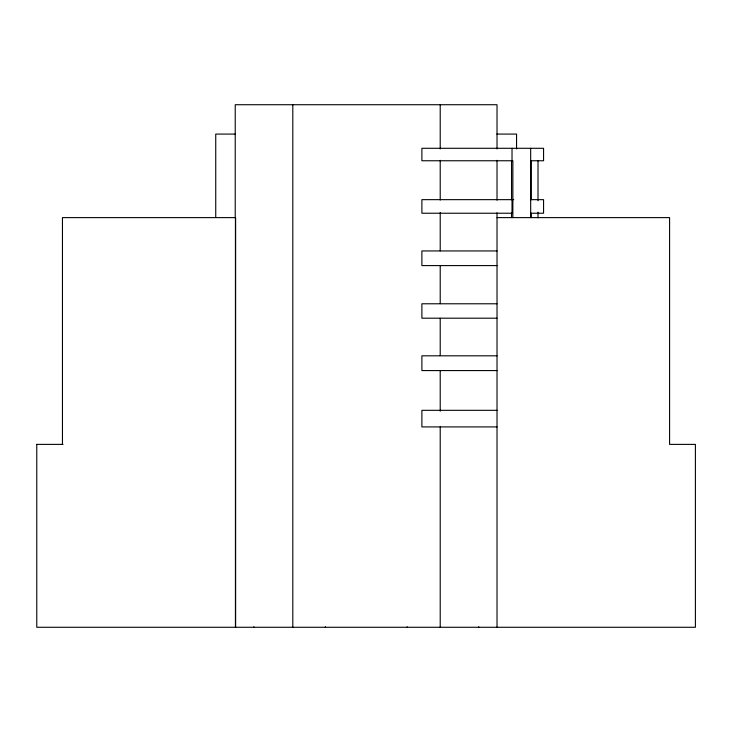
<?xml version="1.0" encoding="UTF-8"?>
<svg xmlns="http://www.w3.org/2000/svg" width="732" height="732" viewBox="0 0 732 732"><rect width="100%" height="100%" fill="white"/><g stroke="black" fill="none" stroke-linecap="round" stroke-linejoin="round"><path stroke-width="1.1" d="M235.43 627.278L235.43 217.614M235.356 134.084L215.739 134.084L215.739 217.422M496.872 134.084L516.554 134.084L516.554 148.925M530.673 160.756L543.565 160.756L543.565 148.294L421.888 148.294L421.888 160.756L512.858 160.756L512.858 217.614M513.727 199.653L421.888 199.653L421.888 213.232L512.025 213.232L512.025 199.653M530.673 199.653L543.565 199.653L543.565 213.232L530.673 213.232M497.019 217.614L669.588 217.614L669.588 444.388L695.4 444.388L695.4 627.278L36.774 627.278L36.774 444.388M497.019 250.939L421.888 250.939L421.888 265.588L497.019 265.588M497.019 303.78L421.888 303.78L421.888 318.191L497.019 318.191M497.019 355.816L421.888 355.816L421.888 370.575L497.019 370.575M497.019 410.323L421.888 410.323L421.888 426.912L497.019 426.912M36.6 444.388L63.034 444.388M538.011 160.756L538.011 200.742M538.011 212.161L538.011 217.871M531.158 160.756L531.158 199.653M531.158 213.232L531.158 217.614M530.673 148.294L530.673 217.614M512.025 148.294L512.025 160.756M511.54 160.756L511.54 199.653M511.54 212.436L511.54 217.614M497.019 148.971L497.019 104.722L235.228 104.722L235.228 217.944M497.019 160.317L497.019 200.229M497.019 212.783L497.019 627.278M478.728 626.757L478.728 627.278M440.216 104.722L440.216 148.971M440.216 160.326L440.216 200.056M440.216 212.536L440.216 250.92M440.216 265.579L440.216 303.679M440.216 318.274L440.216 355.606M440.216 370.575L440.216 411.247M440.216 426.912L440.216 627.278M407.166 626.757L407.166 627.278M325.356 626.757L325.356 627.278M292.809 104.722L292.809 627.278M253.848 626.757L253.848 627.278M235.622 627.278L235.622 217.614L62.458 217.614L62.458 444.388"/></g></svg>
